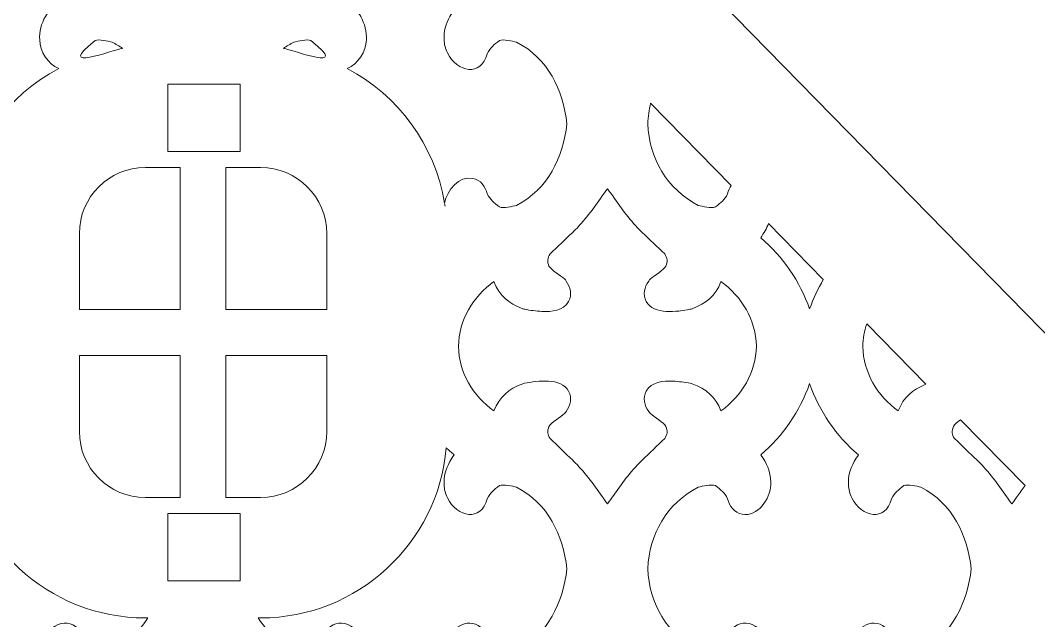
# Model space of a CAD drawing. Header units: centimetres. Extents: x -44 to 44, y -59 to 59.
# Drawn here: x -0.54 to 8.53, y -1.63 to 3.71 of the extents above; entities that cross this region are included whole.
import ezdxf

# ---------------------------------------------------------------- set-up
doc = ezdxf.new("R2010")
doc.units = ezdxf.units.CM
doc.header["$MEASUREMENT"] = 0
doc.layers.add('layer 1', color=7, linetype='Continuous')

msp = doc.modelspace()

# ---------------------------------------------------------------- linework, layer by layer
at = {"layer": 'layer 1', "lineweight": 9}
for points, knots in [([(0.39317, 9.20218), (0.39317, 9.20218), (1.78183, 9.20218), (1.78183, 9.20218), (1.78183, 9.20218), (2.21833, 9.20218), (2.57539, 8.84509), (2.57539, 8.40861), (2.57539, 8.40861), (2.57539, 8.40861), (2.57539, 8.40859), (2.57539, 8.40859), (2.57539, 8.40859), (2.57539, 8.05007), (2.33445, 7.74516), (2.00649, 7.64766), (2.00649, 7.64766), (2.00649, 7.64766), (2.03844, 7.61503), (2.03844, 7.61503), (2.03844, 7.61503), (2.03844, 7.61503), (2.38926, 7.25685), (2.38926, 7.25685), (2.38926, 7.25685), (2.38926, 7.25685), (14.71384, -5.32678), (14.71384, -5.32678), (14.71384, -5.32678), (14.71384, -5.32678), (14.71384, -6.39821), (14.71384, -6.39821), (14.71384, -6.39821), (14.71384, -6.70091), (14.47399, -6.94629), (14.17813, -6.94629), (14.17813, -6.94629), (14.17813, -8.84051), (14.71384, -11.77993), (14.71384, -12.57114), (14.71384, -12.57114), (14.71384, -12.57114), (14.71384, -14.15383), (14.71384, -14.15383), (14.71384, -14.15383), (14.71384, -14.94504), (14.17813, -17.88446), (14.17813, -19.77868), (14.17813, -19.77868), (14.47399, -19.77868), (14.71384, -20.02406), (14.71384, -20.32676), (14.71384, -20.32676), (14.71384, -20.32676), (14.71384, -21.39819), (14.71384, -21.39819), (14.71384, -21.39819), (14.71384, -21.39819), (14.17813, -21.39819), (14.17813, -21.39819), (14.17813, -21.39819), (14.17813, -21.39819), (13.65836, -21.39819), (13.65836, -21.39819), (13.65836, -21.39819), (13.65836, -21.39819), (13.00335, -21.39859), (13.00335, -21.39859), (13.00335, -21.39859), (13.00335, -21.39859), (13.00335, -12.45703), (13.00335, -12.45703), (13.00335, -12.45703), (13.00335, -12.45703), (12.40335, -12.45703), (12.40335, -12.45703), (12.40335, -12.45703), (12.40335, -12.45703), (12.40335, -21.39898), (12.40335, -21.39898), (12.40335, -21.39898), (12.40335, -21.39898), (-10.24476, -21.41336), (-10.24476, -21.41336), (-10.24476, -21.41336), (-10.24476, -21.41336), (-10.24476, -12.45703), (-10.24476, -12.45703), (-10.24476, -12.45703), (-10.24476, -12.45703), (-10.84476, -12.45703), (-10.84476, -12.45703), (-10.84476, -12.45703), (-10.84476, -12.45703), (-10.84476, -21.41374), (-10.84476, -21.41374), (-10.84476, -21.41374), (-10.84476, -21.41374), (-11.49101, -21.41415), (-11.49101, -21.41415), (-11.49101, -21.41415), (-11.49101, -21.41415), (-12.01954, -21.41415), (-12.01954, -21.41415), (-12.01954, -21.41415), (-12.01954, -21.41415), (-12.55526, -21.41415), (-12.55526, -21.41415), (-12.55526, -21.41415), (-12.55526, -21.41415), (-12.55526, -20.34272), (-12.55526, -20.34272), (-12.55526, -20.34272), (-12.55526, -20.04002), (-12.31541, -19.79464), (-12.01954, -19.79464), (-12.01954, -19.79464), (-12.01954, -17.90042), (-12.55526, -14.961), (-12.55526, -14.16979), (-12.55526, -14.16979), (-12.55526, -14.16979), (-12.55526, -12.5871), (-12.55526, -12.5871), (-12.55526, -12.5871), (-12.55526, -11.79589), (-12.01954, -8.85647), (-12.01954, -6.96225), (-12.01954, -6.96225), (-12.31541, -6.96225), (-12.55526, -6.71687), (-12.55526, -6.41417), (-12.55526, -6.41417), (-12.55526, -6.41417), (-12.55526, -5.34274), (-12.55526, -5.34274), (-12.55526, -5.34274), (-12.55526, -5.34274), (0.08501, 7.5624), (0.08501, 7.5624), (0.08501, 7.5624), (0.08501, 7.5624), (0.16851, 7.64769), (0.16851, 7.64769), (0.16851, 7.64769), (-0.15947, 7.74519), (-0.40039, 8.05005), (-0.40039, 8.40859), (-0.40039, 8.40859), (-0.40039, 8.40859), (-0.40039, 8.40861), (-0.40039, 8.40861), (-0.40039, 8.40861), (-0.40039, 8.84509), (-0.04333, 9.20218), (0.39317, 9.20218)], [0, 0, 0, 0, 0.025, 0.025, 0.025, 0.025, 0.05, 0.05, 0.05, 0.05, 0.075, 0.075, 0.075, 0.075, 0.1, 0.1, 0.1, 0.1, 0.125, 0.125, 0.125, 0.125, 0.15, 0.15, 0.15, 0.15, 0.175, 0.175, 0.175, 0.175, 0.2, 0.2, 0.2, 0.2, 0.225, 0.225, 0.225, 0.225, 0.25, 0.25, 0.25, 0.25, 0.275, 0.275, 0.275, 0.275, 0.3, 0.3, 0.3, 0.3, 0.325, 0.325, 0.325, 0.325, 0.35, 0.35, 0.35, 0.35, 0.375, 0.375, 0.375, 0.375, 0.4, 0.4, 0.4, 0.4, 0.425, 0.425, 0.425, 0.425, 0.45, 0.45, 0.45, 0.45, 0.475, 0.475, 0.475, 0.475, 0.5, 0.5, 0.5, 0.5, 0.525, 0.525, 0.525, 0.525, 0.55, 0.55, 0.55, 0.55, 0.575, 0.575, 0.575, 0.575, 0.6, 0.6, 0.6, 0.6, 0.625, 0.625, 0.625, 0.625, 0.65, 0.65, 0.65, 0.65, 0.675, 0.675, 0.675, 0.675, 0.7, 0.7, 0.7, 0.7, 0.725, 0.725, 0.725, 0.725, 0.75, 0.75, 0.75, 0.75, 0.775, 0.775, 0.775, 0.775, 0.8, 0.8, 0.8, 0.8, 0.825, 0.825, 0.825, 0.825, 0.85, 0.85, 0.85, 0.85, 0.875, 0.875, 0.875, 0.875, 0.9, 0.9, 0.9, 0.9, 0.925, 0.925, 0.925, 0.925, 0.95, 0.95, 0.95, 0.95, 1, 1, 1, 1]), ([(-1.06348, 2.08573), (-1.08559, 2.20296), (-1.19089, 2.33239), (-1.31484, 2.30764), (-1.31484, 2.30764), (-1.38598, 2.29346), (-1.42624, 2.23588), (-1.44309, 2.17031), (-1.44309, 2.17031), (-1.47204, 2.11281), (-1.50249, 2.09259), (-1.55276, 2.05294), (-1.55276, 2.05294), (-1.58811, 2.03925), (-1.66674, 2.05684), (-1.70494, 2.06728), (-1.70494, 2.06728), (-1.98688, 2.21394), (-2.11676, 2.48904), (-2.15291, 2.79386), (-2.15291, 2.79386), (-2.11676, 3.09868), (-1.98688, 3.37378), (-1.70494, 3.52041), (-1.70494, 3.52041), (-1.66674, 3.53085), (-1.58811, 3.54844), (-1.55276, 3.53475), (-1.55276, 3.53475), (-1.50255, 3.49515), (-1.4721, 3.47492), (-1.44319, 3.4176), (-1.44319, 3.4176), (-1.39155, 3.21054), (-1.17431, 3.24981), (-1.08883, 3.42495), (-1.08883, 3.42495), (-1.07126, 3.46095), (-1.06005, 3.50087), (-1.05924, 3.54107), (-1.05924, 3.54107), (-1.05459, 3.61539), (-1.07413, 3.68351), (-1.10974, 3.74833), (-1.10974, 3.74833), (-1.12059, 3.76809), (-1.13544, 3.78879), (-1.1487, 3.80884), (-1.1487, 3.80884), (-0.94526, 3.97976), (-0.80237, 4.19616), (-0.71314, 4.4433), (-0.71314, 4.4433), (-0.62391, 4.19619), (-0.48105, 3.97978), (-0.27761, 3.80886), (-0.27761, 3.80886), (-0.29094, 3.78864), (-0.30574, 3.76802), (-0.31654, 3.74835), (-0.31654, 3.74835), (-0.35216, 3.68349), (-0.37172, 3.61534), (-0.36705, 3.54099), (-0.36705, 3.54099), (-0.36484, 3.44286), (-0.29357, 3.32109), (-0.19633, 3.28654), (-0.19633, 3.28654), (-0.64849, 3.04832), (-0.97813, 2.60751), (-1.06348, 2.08573)], [0, 0, 0, 0, 0.0526316, 0.0526316, 0.0526316, 0.0526316, 0.1052632, 0.1052632, 0.1052632, 0.1052632, 0.1578947, 0.1578947, 0.1578947, 0.1578947, 0.2105263, 0.2105263, 0.2105263, 0.2105263, 0.2631579, 0.2631579, 0.2631579, 0.2631579, 0.3157895, 0.3157895, 0.3157895, 0.3157895, 0.3684211, 0.3684211, 0.3684211, 0.3684211, 0.4210526, 0.4210526, 0.4210526, 0.4210526, 0.4736842, 0.4736842, 0.4736842, 0.4736842, 0.5263158, 0.5263158, 0.5263158, 0.5263158, 0.5789474, 0.5789474, 0.5789474, 0.5789474, 0.6315789, 0.6315789, 0.6315789, 0.6315789, 0.6842105, 0.6842105, 0.6842105, 0.6842105, 0.7368421, 0.7368421, 0.7368421, 0.7368421, 0.7894737, 0.7894737, 0.7894737, 0.7894737, 0.8421053, 0.8421053, 0.8421053, 0.8421053, 0.8947368, 0.8947368, 0.8947368, 0.8947368, 1, 1, 1, 1]), ([(3.23848, 2.08573), (3.26059, 2.20296), (3.36589, 2.33239), (3.48984, 2.30764), (3.48984, 2.30764), (3.56098, 2.29346), (3.60124, 2.23588), (3.61809, 2.17031), (3.61809, 2.17031), (3.64704, 2.11281), (3.67749, 2.09259), (3.72776, 2.05294), (3.72776, 2.05294), (3.76311, 2.03925), (3.84174, 2.05684), (3.87994, 2.06728), (3.87994, 2.06728), (4.16188, 2.21394), (4.29176, 2.48904), (4.32791, 2.79386), (4.32791, 2.79386), (4.29176, 3.09868), (4.16188, 3.37378), (3.87994, 3.52041), (3.87994, 3.52041), (3.84174, 3.53085), (3.76311, 3.54844), (3.72776, 3.53475), (3.72776, 3.53475), (3.67755, 3.49515), (3.6471, 3.47492), (3.61819, 3.4176), (3.61819, 3.4176), (3.56655, 3.21054), (3.34931, 3.24981), (3.26383, 3.42495), (3.26383, 3.42495), (3.24626, 3.46095), (3.23505, 3.50087), (3.23424, 3.54107), (3.23424, 3.54107), (3.22959, 3.61539), (3.24913, 3.68351), (3.28474, 3.74833), (3.28474, 3.74833), (3.29559, 3.76809), (3.31044, 3.78879), (3.3237, 3.80884), (3.3237, 3.80884), (3.12026, 3.97976), (2.97737, 4.19616), (2.88814, 4.4433), (2.88814, 4.4433), (2.79891, 4.19619), (2.65605, 3.97978), (2.45261, 3.80886), (2.45261, 3.80886), (2.46594, 3.78864), (2.48074, 3.76802), (2.49154, 3.74835), (2.49154, 3.74835), (2.52716, 3.68349), (2.54672, 3.61534), (2.54205, 3.54099), (2.54205, 3.54099), (2.53984, 3.44286), (2.46857, 3.32109), (2.37133, 3.28654), (2.37133, 3.28654), (2.82349, 3.04832), (3.15313, 2.60751), (3.23848, 2.08573)], [0, 0, 0, 0, 0.0526316, 0.0526316, 0.0526316, 0.0526316, 0.1052632, 0.1052632, 0.1052632, 0.1052632, 0.1578947, 0.1578947, 0.1578947, 0.1578947, 0.2105263, 0.2105263, 0.2105263, 0.2105263, 0.2631579, 0.2631579, 0.2631579, 0.2631579, 0.3157895, 0.3157895, 0.3157895, 0.3157895, 0.3684211, 0.3684211, 0.3684211, 0.3684211, 0.4210526, 0.4210526, 0.4210526, 0.4210526, 0.4736842, 0.4736842, 0.4736842, 0.4736842, 0.5263158, 0.5263158, 0.5263158, 0.5263158, 0.5789474, 0.5789474, 0.5789474, 0.5789474, 0.6315789, 0.6315789, 0.6315789, 0.6315789, 0.6842105, 0.6842105, 0.6842105, 0.6842105, 0.7368421, 0.7368421, 0.7368421, 0.7368421, 0.7894737, 0.7894737, 0.7894737, 0.7894737, 0.8421053, 0.8421053, 0.8421053, 0.8421053, 0.8947368, 0.8947368, 0.8947368, 0.8947368, 1, 1, 1, 1]), ([(0.12645, 3.53473), (0.16183, 3.54844), (0.24047, 3.53085), (0.27868, 3.52041), (0.27868, 3.52041), (0.31131, 3.50346), (0.34232, 3.48474), (0.37168, 3.46438), (0.37168, 3.46438), (0.28849, 3.45418), (-0.24463, 3.24214), (0.12645, 3.53473)], [0, 0, 0, 0, 0.25, 0.25, 0.25, 0.25, 0.5, 0.5, 0.5, 0.5, 1, 1, 1, 1]), ([(2.04855, 3.53473), (2.01317, 3.54844), (1.93453, 3.53085), (1.89632, 3.52041), (1.89632, 3.52041), (1.86369, 3.50346), (1.83268, 3.48474), (1.80332, 3.46438), (1.80332, 3.46438), (1.88651, 3.45418), (2.41963, 3.24214), (2.04855, 3.53473)], [0, 0, 0, 0, 0.25, 0.25, 0.25, 0.25, 0.5, 0.5, 0.5, 0.5, 1, 1, 1, 1]), ([(0.79571, 3.14593), (0.79571, 3.14593), (1.39571, 3.14593), (1.39571, 3.14593), (1.39571, 3.14593), (1.39571, 3.14593), (1.41714, 3.14593), (1.41714, 3.14593), (1.41714, 3.14593), (1.41714, 3.14593), (1.41714, 2.54593), (1.41714, 2.54593), (1.41714, 2.54593), (1.41714, 2.54593), (1.39571, 2.54593), (1.39571, 2.54593), (1.39571, 2.54593), (1.39571, 2.54593), (0.79571, 2.54593), (0.79571, 2.54593), (0.79571, 2.54593), (0.79571, 2.54593), (0.77428, 2.54593), (0.77428, 2.54593), (0.77428, 2.54593), (0.77428, 2.54593), (0.77428, 3.14593), (0.77428, 3.14593), (0.77428, 3.14593), (0.77428, 3.14593), (0.79571, 3.14593), (0.79571, 3.14593)], [0, 0, 0, 0, 0.1111111, 0.1111111, 0.1111111, 0.1111111, 0.2222222, 0.2222222, 0.2222222, 0.2222222, 0.3333333, 0.3333333, 0.3333333, 0.3333333, 0.4444444, 0.4444444, 0.4444444, 0.4444444, 0.5555556, 0.5555556, 0.5555556, 0.5555556, 0.6666667, 0.6666667, 0.6666667, 0.6666667, 0.7777778, 0.7777778, 0.7777778, 0.7777778, 1, 1, 1, 1]), ([(5.07321, 2.97707), (5.07321, 2.97707), (5.79096, 2.2443), (5.79096, 2.2443), (5.79096, 2.2443), (5.77761, 2.22441), (5.76681, 2.19981), (5.7594, 2.17011), (5.7594, 2.17011), (5.73049, 2.11277), (5.70006, 2.09254), (5.64984, 2.05296), (5.64984, 2.05296), (5.61446, 2.03923), (5.53584, 2.05684), (5.49763, 2.06728), (5.49763, 2.06728), (5.22006, 2.21141), (5.05849, 2.48372), (5.049, 2.79386), (5.049, 2.79386), (5.05093, 2.85673), (5.05907, 2.91806), (5.07321, 2.97707)], [0, 0, 0, 0, 0.1428571, 0.1428571, 0.1428571, 0.1428571, 0.2857143, 0.2857143, 0.2857143, 0.2857143, 0.4285714, 0.4285714, 0.4285714, 0.4285714, 0.5714286, 0.5714286, 0.5714286, 0.5714286, 0.7142857, 0.7142857, 0.7142857, 0.7142857, 1, 1, 1, 1]), ([(0.88339, 2.40536), (0.88339, 2.40536), (0.57424, 2.40536), (0.57424, 2.40536), (0.57424, 2.40536), (0.57424, 2.40536), (0.57424, 2.40536), (0.57424, 2.40536), (0.57424, 2.40536), (0.25078, 2.40536), (-0.01389, 2.14069), (-0.01389, 1.81723), (-0.01389, 1.81723), (-0.01389, 1.81723), (-0.01389, 1.81723), (-0.01389, 1.81723), (-0.01389, 1.81723), (-0.01389, 1.81723), (-0.01389, 1.1391), (-0.01389, 1.1391), (-0.01389, 1.1391), (-0.01389, 1.1391), (0.88339, 1.1391), (0.88339, 1.1391), (0.88339, 1.1391), (0.88339, 1.1391), (0.88339, 2.40536), (0.88339, 2.40536)], [0, 0, 0, 0, 0.125, 0.125, 0.125, 0.125, 0.25, 0.25, 0.25, 0.25, 0.375, 0.375, 0.375, 0.375, 0.5, 0.5, 0.5, 0.5, 0.625, 0.625, 0.625, 0.625, 0.75, 0.75, 0.75, 0.75, 1, 1, 1, 1]), ([(2.18889, 1.1391), (2.18889, 1.1391), (2.18889, 1.81723), (2.18889, 1.81723), (2.18889, 1.81723), (2.18889, 1.81723), (2.18889, 1.81723), (2.18889, 1.81723), (2.18889, 1.81723), (2.18889, 2.14069), (1.92422, 2.40536), (1.60076, 2.40536), (1.60076, 2.40536), (1.60076, 2.40536), (1.60076, 2.40536), (1.60076, 2.40536), (1.60076, 2.40536), (1.60076, 2.40536), (1.29161, 2.40536), (1.29161, 2.40536), (1.29161, 2.40536), (1.29161, 2.40536), (1.29161, 1.1391), (1.29161, 1.1391), (1.29161, 1.1391), (1.29161, 1.1391), (2.18889, 1.1391), (2.18889, 1.1391)], [0, 0, 0, 0, 0.125, 0.125, 0.125, 0.125, 0.25, 0.25, 0.25, 0.25, 0.375, 0.375, 0.375, 0.375, 0.5, 0.5, 0.5, 0.5, 0.625, 0.625, 0.625, 0.625, 0.75, 0.75, 0.75, 0.75, 1, 1, 1, 1]), ([(4.17799, -0.00962), (4.15436, 0.02569), (4.15155, 0.05706), (4.16837, 0.09741), (4.16837, 0.09741), (4.1886, 0.13483), (4.27189, 0.18251), (4.30547, 0.21302), (4.30547, 0.21302), (4.30547, 0.21302), (4.31451, 0.22123), (4.31451, 0.22123), (4.31451, 0.22123), (4.31451, 0.22123), (4.32146, 0.23128), (4.32146, 0.23128), (4.32146, 0.23128), (4.35906, 0.28551), (4.37741, 0.35164), (4.34355, 0.41306), (4.34355, 0.41306), (4.27676, 0.53424), (4.06573, 0.50473), (3.95188, 0.48274), (3.95188, 0.48274), (3.95188, 0.48274), (3.94299, 0.48103), (3.94299, 0.48103), (3.94299, 0.48103), (3.94299, 0.48103), (3.93452, 0.47786), (3.93452, 0.47786), (3.93452, 0.47786), (3.80807, 0.43039), (3.72684, 0.36364), (3.678, 0.23661), (3.678, 0.23661), (3.49187, 0.36984), (3.36491, 0.57977), (3.36266, 0.8112), (3.36266, 0.8112), (3.36491, 1.04447), (3.49185, 1.2546), (3.678, 1.38782), (3.678, 1.38782), (3.72681, 1.26079), (3.80807, 1.19406), (3.93452, 1.1466), (3.93452, 1.1466), (3.93452, 1.1466), (3.94303, 1.14341), (3.94303, 1.14341), (3.94303, 1.14341), (3.94303, 1.14341), (3.95192, 1.14169), (3.95192, 1.14169), (3.95192, 1.14169), (4.00174, 1.13211), (4.05437, 1.12532), (4.10499, 1.12303), (4.10499, 1.12303), (4.19012, 1.11915), (4.29714, 1.12721), (4.34355, 1.2114), (4.34355, 1.2114), (4.37741, 1.27281), (4.35906, 1.33894), (4.32146, 1.39318), (4.32146, 1.39318), (4.32146, 1.39318), (4.31451, 1.40323), (4.31451, 1.40323), (4.31451, 1.40323), (4.31451, 1.40323), (4.30547, 1.41144), (4.30547, 1.41144), (4.30547, 1.41144), (4.27187, 1.44197), (4.1886, 1.48959), (4.16839, 1.52702), (4.16839, 1.52702), (4.15155, 1.56739), (4.15436, 1.59876), (4.17801, 1.63408), (4.17801, 1.63408), (4.24734, 1.69654), (4.31023, 1.76479), (4.38004, 1.82659), (4.38004, 1.82659), (4.38004, 1.82659), (4.38244, 1.82871), (4.38244, 1.82871), (4.38244, 1.82871), (4.38244, 1.82871), (4.38471, 1.83099), (4.38471, 1.83099), (4.38471, 1.83099), (4.48363, 1.92969), (4.56276, 2.03608), (4.64166, 2.15068), (4.64166, 2.15068), (4.65006, 2.16285), (4.67124, 2.19394), (4.68881, 2.21464), (4.68881, 2.21464), (4.70636, 2.19394), (4.72753, 2.16287), (4.73591, 2.15068), (4.73591, 2.15068), (4.81479, 2.03608), (4.89399, 1.92969), (4.99288, 1.83099), (4.99288, 1.83099), (4.99288, 1.83099), (4.99515, 1.82871), (4.99515, 1.82871), (4.99515, 1.82871), (4.99515, 1.82871), (4.99755, 1.82659), (4.99755, 1.82659), (4.99755, 1.82659), (5.06736, 1.76479), (5.13024, 1.69654), (5.19958, 1.63408), (5.19958, 1.63408), (5.22324, 1.59876), (5.22602, 1.56739), (5.2092, 1.52702), (5.2092, 1.52702), (5.18895, 1.48956), (5.10574, 1.44199), (5.07212, 1.41144), (5.07212, 1.41144), (5.07212, 1.41144), (5.06308, 1.40323), (5.06308, 1.40323), (5.06308, 1.40323), (5.06308, 1.40323), (5.05614, 1.39318), (5.05614, 1.39318), (5.05614, 1.39318), (5.01853, 1.33894), (5.00019, 1.27281), (5.03404, 1.2114), (5.03404, 1.2114), (5.10086, 1.09018), (5.31184, 1.11979), (5.42567, 1.14169), (5.42567, 1.14169), (5.42567, 1.14169), (5.43456, 1.14341), (5.43456, 1.14341), (5.43456, 1.14341), (5.43456, 1.14341), (5.44307, 1.1466), (5.44307, 1.1466), (5.44307, 1.1466), (5.56952, 1.19406), (5.6508, 1.26079), (5.69959, 1.38782), (5.69959, 1.38782), (5.88574, 1.25462), (6.01269, 1.04469), (6.01494, 0.81326), (6.01494, 0.81326), (6.01269, 0.57996), (5.88572, 0.36986), (5.69959, 0.23664), (5.69959, 0.23664), (5.65078, 0.36364), (5.56952, 0.43039), (5.44307, 0.47786), (5.44307, 0.47786), (5.44307, 0.47786), (5.43461, 0.48103), (5.43461, 0.48103), (5.43461, 0.48103), (5.43461, 0.48103), (5.42571, 0.48274), (5.42571, 0.48274), (5.42571, 0.48274), (5.37591, 0.49236), (5.3232, 0.49914), (5.27261, 0.50145), (5.27261, 0.50145), (5.18747, 0.50533), (5.08044, 0.49725), (5.03404, 0.41306), (5.03404, 0.41306), (5.00019, 0.35164), (5.01853, 0.28551), (5.05614, 0.23128), (5.05614, 0.23128), (5.05614, 0.23128), (5.06308, 0.22123), (5.06308, 0.22123), (5.06308, 0.22123), (5.06308, 0.22123), (5.07212, 0.21302), (5.07212, 0.21302), (5.07212, 0.21302), (5.10572, 0.18249), (5.18895, 0.13485), (5.20922, 0.09741), (5.20922, 0.09741), (5.22602, 0.05706), (5.22324, 0.02569), (5.1996, -0.00962), (5.1996, -0.00962), (5.13024, -0.07209), (5.06739, -0.14034), (4.99755, -0.20214), (4.99755, -0.20214), (4.99755, -0.20214), (4.99515, -0.20426), (4.99515, -0.20426), (4.99515, -0.20426), (4.99515, -0.20426), (4.99288, -0.20651), (4.99288, -0.20651), (4.99288, -0.20651), (4.89399, -0.30521), (4.81481, -0.4116), (4.73591, -0.5262), (4.73591, -0.5262), (4.72753, -0.53839), (4.70638, -0.56946), (4.68881, -0.59016), (4.68881, -0.59016), (4.67124, -0.56944), (4.65006, -0.53837), (4.64166, -0.52618), (4.64166, -0.52618), (4.56276, -0.4116), (4.48363, -0.30521), (4.38471, -0.20651), (4.38471, -0.20651), (4.38471, -0.20651), (4.38244, -0.20426), (4.38244, -0.20426), (4.38244, -0.20426), (4.38244, -0.20426), (4.38004, -0.20214), (4.38004, -0.20214), (4.38004, -0.20214), (4.31021, -0.14034), (4.24736, -0.07209), (4.17799, -0.00962)], [0, 0, 0, 0, 0.015873, 0.015873, 0.015873, 0.015873, 0.031746, 0.031746, 0.031746, 0.031746, 0.047619, 0.047619, 0.047619, 0.047619, 0.0634921, 0.0634921, 0.0634921, 0.0634921, 0.0793651, 0.0793651, 0.0793651, 0.0793651, 0.0952381, 0.0952381, 0.0952381, 0.0952381, 0.1111111, 0.1111111, 0.1111111, 0.1111111, 0.1269841, 0.1269841, 0.1269841, 0.1269841, 0.1428571, 0.1428571, 0.1428571, 0.1428571, 0.1587302, 0.1587302, 0.1587302, 0.1587302, 0.1746032, 0.1746032, 0.1746032, 0.1746032, 0.1904762, 0.1904762, 0.1904762, 0.1904762, 0.2063492, 0.2063492, 0.2063492, 0.2063492, 0.2222222, 0.2222222, 0.2222222, 0.2222222, 0.2380952, 0.2380952, 0.2380952, 0.2380952, 0.2539683, 0.2539683, 0.2539683, 0.2539683, 0.2698413, 0.2698413, 0.2698413, 0.2698413, 0.2857143, 0.2857143, 0.2857143, 0.2857143, 0.3015873, 0.3015873, 0.3015873, 0.3015873, 0.3174603, 0.3174603, 0.3174603, 0.3174603, 0.3333333, 0.3333333, 0.3333333, 0.3333333, 0.3492063, 0.3492063, 0.3492063, 0.3492063, 0.3650794, 0.3650794, 0.3650794, 0.3650794, 0.3809524, 0.3809524, 0.3809524, 0.3809524, 0.3968254, 0.3968254, 0.3968254, 0.3968254, 0.4126984, 0.4126984, 0.4126984, 0.4126984, 0.4285714, 0.4285714, 0.4285714, 0.4285714, 0.4444444, 0.4444444, 0.4444444, 0.4444444, 0.4603175, 0.4603175, 0.4603175, 0.4603175, 0.4761905, 0.4761905, 0.4761905, 0.4761905, 0.4920635, 0.4920635, 0.4920635, 0.4920635, 0.5079365, 0.5079365, 0.5079365, 0.5079365, 0.5238095, 0.5238095, 0.5238095, 0.5238095, 0.5396825, 0.5396825, 0.5396825, 0.5396825, 0.5555556, 0.5555556, 0.5555556, 0.5555556, 0.5714286, 0.5714286, 0.5714286, 0.5714286, 0.5873016, 0.5873016, 0.5873016, 0.5873016, 0.6031746, 0.6031746, 0.6031746, 0.6031746, 0.6190476, 0.6190476, 0.6190476, 0.6190476, 0.6349206, 0.6349206, 0.6349206, 0.6349206, 0.6507937, 0.6507937, 0.6507937, 0.6507937, 0.6666667, 0.6666667, 0.6666667, 0.6666667, 0.6825397, 0.6825397, 0.6825397, 0.6825397, 0.6984127, 0.6984127, 0.6984127, 0.6984127, 0.7142857, 0.7142857, 0.7142857, 0.7142857, 0.7301587, 0.7301587, 0.7301587, 0.7301587, 0.7460317, 0.7460317, 0.7460317, 0.7460317, 0.7619048, 0.7619048, 0.7619048, 0.7619048, 0.7777778, 0.7777778, 0.7777778, 0.7777778, 0.7936508, 0.7936508, 0.7936508, 0.7936508, 0.8095238, 0.8095238, 0.8095238, 0.8095238, 0.8253968, 0.8253968, 0.8253968, 0.8253968, 0.8412698, 0.8412698, 0.8412698, 0.8412698, 0.8571429, 0.8571429, 0.8571429, 0.8571429, 0.8730159, 0.8730159, 0.8730159, 0.8730159, 0.8888889, 0.8888889, 0.8888889, 0.8888889, 0.9047619, 0.9047619, 0.9047619, 0.9047619, 0.9206349, 0.9206349, 0.9206349, 0.9206349, 0.9365079, 0.9365079, 0.9365079, 0.9365079, 0.952381, 0.952381, 0.952381, 0.952381, 0.968254, 0.968254, 0.968254, 0.968254, 1, 1, 1, 1]), ([(3.24257, 2.05939), (3.24156, 2.06625), (3.24054, 2.07306), (3.23942, 2.07988), (3.23942, 2.07988), (3.23942, 2.07988), (3.24257, 2.05939), (3.24257, 2.05939)], [0, 0, 0, 0, 0.3333333, 0.3333333, 0.3333333, 0.3333333, 1, 1, 1, 1]), ([(6.61155, 1.40651), (6.56319, 1.3239), (6.52262, 1.23628), (6.48945, 1.14439), (6.48945, 1.14439), (6.40022, 1.39155), (6.25734, 1.60796), (6.05387, 1.77887), (6.05387, 1.77887), (6.06714, 1.79895), (6.08199, 1.81963), (6.09283, 1.83934), (6.09283, 1.83934), (6.10472, 1.86099), (6.11481, 1.88297), (6.12283, 1.90547), (6.12283, 1.90547), (6.12283, 1.90547), (6.61155, 1.40651), (6.61155, 1.40651)], [0, 0, 0, 0, 0.1666667, 0.1666667, 0.1666667, 0.1666667, 0.3333333, 0.3333333, 0.3333333, 0.3333333, 0.5, 0.5, 0.5, 0.5, 0.6666667, 0.6666667, 0.6666667, 0.6666667, 1, 1, 1, 1]), ([(7.52516, 0.47376), (7.40477, 0.42658), (7.32673, 0.36004), (7.27929, 0.23661), (7.27929, 0.23661), (7.09316, 0.36984), (6.96617, 0.57977), (6.96392, 0.8112), (6.96392, 0.8112), (6.96459, 0.88082), (6.97639, 0.94839), (6.99754, 1.01244), (6.99754, 1.01244), (6.99754, 1.01244), (7.52516, 0.47376), (7.52516, 0.47376)], [0, 0, 0, 0, 0.2, 0.2, 0.2, 0.2, 0.4, 0.4, 0.4, 0.4, 0.6, 0.6, 0.6, 0.6, 1, 1, 1, 1]), ([(-0.01389, 0.73089), (-0.01389, 0.73089), (-0.01389, 0.05278), (-0.01389, 0.05278), (-0.01389, 0.05278), (-0.01389, 0.05278), (-0.01389, 0.05278), (-0.01389, 0.05278), (-0.01389, 0.05278), (-0.01389, -0.27069), (0.25078, -0.53537), (0.57426, -0.53537), (0.57426, -0.53537), (0.57426, -0.53537), (0.88339, -0.53537), (0.88339, -0.53537), (0.88339, -0.53537), (0.88339, -0.53537), (0.88339, 0.73089), (0.88339, 0.73089), (0.88339, 0.73089), (0.88339, 0.73089), (-0.01389, 0.73089), (-0.01389, 0.73089)], [0, 0, 0, 0, 0.1428571, 0.1428571, 0.1428571, 0.1428571, 0.2857143, 0.2857143, 0.2857143, 0.2857143, 0.4285714, 0.4285714, 0.4285714, 0.4285714, 0.5714286, 0.5714286, 0.5714286, 0.5714286, 0.7142857, 0.7142857, 0.7142857, 0.7142857, 1, 1, 1, 1]), ([(1.29161, -0.53537), (1.29161, -0.53537), (1.60074, -0.53537), (1.60074, -0.53537), (1.60074, -0.53537), (1.92422, -0.53537), (2.18889, -0.27069), (2.18889, 0.05278), (2.18889, 0.05278), (2.18889, 0.05278), (2.18889, 0.05278), (2.18889, 0.05278), (2.18889, 0.05278), (2.18889, 0.05278), (2.18889, 0.73089), (2.18889, 0.73089), (2.18889, 0.73089), (2.18889, 0.73089), (1.29161, 0.73089), (1.29161, 0.73089), (1.29161, 0.73089), (1.29161, 0.73089), (1.29161, -0.53537), (1.29161, -0.53537)], [0, 0, 0, 0, 0.1428571, 0.1428571, 0.1428571, 0.1428571, 0.2857143, 0.2857143, 0.2857143, 0.2857143, 0.4285714, 0.4285714, 0.4285714, 0.4285714, 0.5714286, 0.5714286, 0.5714286, 0.5714286, 0.7142857, 0.7142857, 0.7142857, 0.7142857, 1, 1, 1, 1]), ([(5.49763, -0.44282), (5.53584, -0.43241), (5.61448, -0.41479), (5.64984, -0.42851), (5.64984, -0.42851), (5.70011, -0.46813), (5.73056, -0.48836), (5.75949, -0.54585), (5.75949, -0.54585), (5.77633, -0.61144), (5.81661, -0.669), (5.88776, -0.68321), (5.88776, -0.68321), (6.02569, -0.71072), (6.14055, -0.54726), (6.14336, -0.42225), (6.14336, -0.42225), (6.14803, -0.34789), (6.12846, -0.27975), (6.09281, -0.21489), (6.09281, -0.21489), (6.08203, -0.19526), (6.06722, -0.17464), (6.05389, -0.15441), (6.05389, -0.15441), (6.25734, 0.01654), (6.40022, 0.23293), (6.48945, 0.48009), (6.48945, 0.48009), (6.57866, 0.23293), (6.72154, 0.01654), (6.92501, -0.15441), (6.92501, -0.15441), (6.91174, -0.17447), (6.89687, -0.19517), (6.88603, -0.21491), (6.88603, -0.21491), (6.85044, -0.27975), (6.83087, -0.34785), (6.83554, -0.42216), (6.83554, -0.42216), (6.83636, -0.46236), (6.84756, -0.50229), (6.86514, -0.53829), (6.86514, -0.53829), (6.95059, -0.71346), (7.16784, -0.75274), (7.21948, -0.54566), (7.21948, -0.54566), (7.24839, -0.48831), (7.27886, -0.46809), (7.32906, -0.42849), (7.32906, -0.42849), (7.3644, -0.41479), (7.44304, -0.43241), (7.48123, -0.44282), (7.48123, -0.44282), (7.76316, -0.58948), (7.89302, -0.8646), (7.92921, -1.1694), (7.92921, -1.1694), (7.89302, -1.4742), (7.76319, -1.74934), (7.48123, -1.89598), (7.48123, -1.89598), (7.44304, -1.90639), (7.36438, -1.92401), (7.32909, -1.91029), (7.32909, -1.91029), (7.27881, -1.87067), (7.24832, -1.85042), (7.21937, -1.79295), (7.21937, -1.79295), (7.20253, -1.72736), (7.16224, -1.6698), (7.09112, -1.65561), (7.09112, -1.65561), (6.95319, -1.62808), (6.83837, -1.79151), (6.83554, -1.91651), (6.83554, -1.91651), (6.83085, -1.99086), (6.85041, -2.05903), (6.88603, -2.12389), (6.88603, -2.12389), (6.89683, -2.14356), (6.91164, -2.1642), (6.92499, -2.18443), (6.92499, -2.18443), (6.72152, -2.35536), (6.57866, -2.57175), (6.48945, -2.81889), (6.48945, -2.81889), (6.40022, -2.57173), (6.25734, -2.35532), (6.05385, -2.18436), (6.05385, -2.18436), (6.06711, -2.16431), (6.08199, -2.14361), (6.09281, -2.12391), (6.09281, -2.12391), (6.12844, -2.05907), (6.14801, -1.99095), (6.14336, -1.91661), (6.14336, -1.91661), (6.14254, -1.87639), (6.13134, -1.83645), (6.11374, -1.80043), (6.11374, -1.80043), (6.02824, -1.62534), (5.81104, -1.5861), (5.7594, -1.79314), (5.7594, -1.79314), (5.73049, -1.85046), (5.70004, -1.87069), (5.64981, -1.91029), (5.64981, -1.91029), (5.61448, -1.92401), (5.53581, -1.90639), (5.49763, -1.89598), (5.49763, -1.89598), (5.22006, -1.75185), (5.05849, -1.47951), (5.049, -1.1694), (5.049, -1.1694), (5.05849, -0.85926), (5.22006, -0.58695), (5.49763, -0.44282)], [0, 0, 0, 0, 0.030303, 0.030303, 0.030303, 0.030303, 0.0606061, 0.0606061, 0.0606061, 0.0606061, 0.0909091, 0.0909091, 0.0909091, 0.0909091, 0.1212121, 0.1212121, 0.1212121, 0.1212121, 0.1515152, 0.1515152, 0.1515152, 0.1515152, 0.1818182, 0.1818182, 0.1818182, 0.1818182, 0.2121212, 0.2121212, 0.2121212, 0.2121212, 0.2424242, 0.2424242, 0.2424242, 0.2424242, 0.2727273, 0.2727273, 0.2727273, 0.2727273, 0.3030303, 0.3030303, 0.3030303, 0.3030303, 0.3333333, 0.3333333, 0.3333333, 0.3333333, 0.3636364, 0.3636364, 0.3636364, 0.3636364, 0.3939394, 0.3939394, 0.3939394, 0.3939394, 0.4242424, 0.4242424, 0.4242424, 0.4242424, 0.4545455, 0.4545455, 0.4545455, 0.4545455, 0.4848485, 0.4848485, 0.4848485, 0.4848485, 0.5151515, 0.5151515, 0.5151515, 0.5151515, 0.5454545, 0.5454545, 0.5454545, 0.5454545, 0.5757576, 0.5757576, 0.5757576, 0.5757576, 0.6060606, 0.6060606, 0.6060606, 0.6060606, 0.6363636, 0.6363636, 0.6363636, 0.6363636, 0.6666667, 0.6666667, 0.6666667, 0.6666667, 0.6969697, 0.6969697, 0.6969697, 0.6969697, 0.7272727, 0.7272727, 0.7272727, 0.7272727, 0.7575758, 0.7575758, 0.7575758, 0.7575758, 0.7878788, 0.7878788, 0.7878788, 0.7878788, 0.8181818, 0.8181818, 0.8181818, 0.8181818, 0.8484848, 0.8484848, 0.8484848, 0.8484848, 0.8787879, 0.8787879, 0.8787879, 0.8787879, 0.9090909, 0.9090909, 0.9090909, 0.9090909, 0.9393939, 0.9393939, 0.9393939, 0.9393939, 1, 1, 1, 1]), ([(8.4075, -0.42707), (8.38371, -0.45941), (8.36046, -0.49245), (8.33724, -0.5262), (8.33724, -0.5262), (8.32884, -0.53837), (8.30766, -0.56946), (8.29009, -0.59016), (8.29009, -0.59016), (8.27254, -0.56946), (8.25137, -0.53837), (8.24299, -0.5262), (8.24299, -0.5262), (8.16409, -0.4116), (8.08494, -0.30521), (7.98602, -0.20651), (7.98602, -0.20651), (7.98602, -0.20651), (7.98375, -0.20426), (7.98375, -0.20426), (7.98375, -0.20426), (7.98375, -0.20426), (7.98135, -0.20214), (7.98135, -0.20214), (7.98135, -0.20214), (7.91151, -0.14034), (7.84864, -0.07211), (7.7793, -0.00962), (7.7793, -0.00962), (7.75566, 0.02569), (7.75286, 0.05706), (7.76968, 0.09741), (7.76968, 0.09741), (7.7799, 0.11631), (7.80619, 0.13781), (7.83405, 0.1584), (7.83405, 0.1584), (7.83405, 0.1584), (8.4075, -0.42707), (8.4075, -0.42707)], [0, 0, 0, 0, 0.0909091, 0.0909091, 0.0909091, 0.0909091, 0.1818182, 0.1818182, 0.1818182, 0.1818182, 0.2727273, 0.2727273, 0.2727273, 0.2727273, 0.3636364, 0.3636364, 0.3636364, 0.3636364, 0.4545455, 0.4545455, 0.4545455, 0.4545455, 0.5454545, 0.5454545, 0.5454545, 0.5454545, 0.6363636, 0.6363636, 0.6363636, 0.6363636, 0.7272727, 0.7272727, 0.7272727, 0.7272727, 0.8181818, 0.8181818, 0.8181818, 0.8181818, 1, 1, 1, 1]), ([(0.59614, -1.6068), (0.52024, -1.72639), (0.41304, -1.82621), (0.27868, -1.89598), (0.27868, -1.89598), (0.24047, -1.90639), (0.16181, -1.92401), (0.12647, -1.91029), (0.12647, -1.91029), (0.07626, -1.87071), (0.04581, -1.85046), (0.01691, -1.79314), (0.01691, -1.79314), (-0.03474, -1.5861), (-0.25194, -1.62534), (-0.33744, -1.80043), (-0.33744, -1.80043), (-0.35503, -1.83645), (-0.36624, -1.87639), (-0.36705, -1.91661), (-0.36705, -1.91661), (-0.3717, -1.99095), (-0.35214, -2.05907), (-0.31652, -2.12389), (-0.31652, -2.12389), (-0.3057, -2.14363), (-0.29083, -2.16433), (-0.27756, -2.18439), (-0.27756, -2.18439), (-0.48103, -2.35532), (-0.62389, -2.57173), (-0.71314, -2.81886), (-0.71314, -2.81886), (-0.80237, -2.57173), (-0.94526, -2.35534), (-1.14868, -2.18441), (-1.14868, -2.18441), (-1.13535, -2.1642), (-1.12054, -2.14356), (-1.10974, -2.12389), (-1.10974, -2.12389), (-1.07413, -2.05903), (-1.05456, -1.99089), (-1.05924, -1.91653), (-1.05924, -1.91653), (-1.06204, -1.79151), (-1.1769, -1.62808), (-1.31484, -1.65561), (-1.31484, -1.65561), (-1.38596, -1.6698), (-1.42624, -1.72736), (-1.44309, -1.79295), (-1.44309, -1.79295), (-1.47204, -1.85042), (-1.50249, -1.87065), (-1.55278, -1.91029), (-1.55278, -1.91029), (-1.58807, -1.92401), (-1.66676, -1.90639), (-1.70494, -1.89598), (-1.70494, -1.89598), (-1.98688, -1.74934), (-2.11676, -1.4742), (-2.15291, -1.1694), (-2.15291, -1.1694), (-2.11676, -0.8646), (-1.98688, -0.58948), (-1.70494, -0.44282), (-1.70494, -0.44282), (-1.66676, -0.43241), (-1.58809, -0.41479), (-1.55276, -0.42849), (-1.55276, -0.42849), (-1.50255, -0.46809), (-1.4721, -0.48831), (-1.44319, -0.54566), (-1.44319, -0.54566), (-1.39155, -0.75272), (-1.17431, -0.71346), (-1.08883, -0.53831), (-1.08883, -0.53831), (-1.07126, -0.50231), (-1.06005, -0.46236), (-1.05924, -0.42216), (-1.05924, -0.42216), (-1.05459, -0.34785), (-1.07413, -0.27973), (-1.10974, -0.21491), (-1.10974, -0.21491), (-1.12059, -0.19517), (-1.13544, -0.17449), (-1.1487, -0.15441), (-1.1487, -0.15441), (-1.12459, -0.13416), (-1.10136, -0.11327), (-1.07895, -0.09176), (-1.07895, -0.09176), (-1.00541, -0.93919), (-0.29186, -1.6068), (0.57426, -1.6068), (0.57426, -1.6068), (0.57426, -1.6068), (0.59614, -1.6068), (0.59614, -1.6068)], [0, 0, 0, 0, 0.037037, 0.037037, 0.037037, 0.037037, 0.0740741, 0.0740741, 0.0740741, 0.0740741, 0.1111111, 0.1111111, 0.1111111, 0.1111111, 0.1481481, 0.1481481, 0.1481481, 0.1481481, 0.1851852, 0.1851852, 0.1851852, 0.1851852, 0.2222222, 0.2222222, 0.2222222, 0.2222222, 0.2592593, 0.2592593, 0.2592593, 0.2592593, 0.2962963, 0.2962963, 0.2962963, 0.2962963, 0.3333333, 0.3333333, 0.3333333, 0.3333333, 0.3703704, 0.3703704, 0.3703704, 0.3703704, 0.4074074, 0.4074074, 0.4074074, 0.4074074, 0.4444444, 0.4444444, 0.4444444, 0.4444444, 0.4814815, 0.4814815, 0.4814815, 0.4814815, 0.5185185, 0.5185185, 0.5185185, 0.5185185, 0.5555556, 0.5555556, 0.5555556, 0.5555556, 0.5925926, 0.5925926, 0.5925926, 0.5925926, 0.6296296, 0.6296296, 0.6296296, 0.6296296, 0.6666667, 0.6666667, 0.6666667, 0.6666667, 0.7037037, 0.7037037, 0.7037037, 0.7037037, 0.7407407, 0.7407407, 0.7407407, 0.7407407, 0.7777778, 0.7777778, 0.7777778, 0.7777778, 0.8148148, 0.8148148, 0.8148148, 0.8148148, 0.8518519, 0.8518519, 0.8518519, 0.8518519, 0.8888889, 0.8888889, 0.8888889, 0.8888889, 0.9259259, 0.9259259, 0.9259259, 0.9259259, 1, 1, 1, 1]), ([(1.57886, -1.6068), (1.65476, -1.72639), (1.76196, -1.82621), (1.89632, -1.89598), (1.89632, -1.89598), (1.93453, -1.90639), (2.01319, -1.92401), (2.04853, -1.91029), (2.04853, -1.91029), (2.09874, -1.87071), (2.12919, -1.85046), (2.15809, -1.79314), (2.15809, -1.79314), (2.20974, -1.5861), (2.42694, -1.62534), (2.51244, -1.80043), (2.51244, -1.80043), (2.53003, -1.83645), (2.54124, -1.87639), (2.54205, -1.91661), (2.54205, -1.91661), (2.5467, -1.99095), (2.52714, -2.05907), (2.49152, -2.12389), (2.49152, -2.12389), (2.4807, -2.14363), (2.46583, -2.16433), (2.45256, -2.18439), (2.45256, -2.18439), (2.65603, -2.35532), (2.79889, -2.57173), (2.88814, -2.81886), (2.88814, -2.81886), (2.97737, -2.57173), (3.12026, -2.35534), (3.32368, -2.18441), (3.32368, -2.18441), (3.31035, -2.1642), (3.29554, -2.14356), (3.28474, -2.12389), (3.28474, -2.12389), (3.24913, -2.05903), (3.22956, -1.99089), (3.23424, -1.91653), (3.23424, -1.91653), (3.23704, -1.79151), (3.3519, -1.62808), (3.48984, -1.65561), (3.48984, -1.65561), (3.56096, -1.6698), (3.60124, -1.72736), (3.61809, -1.79295), (3.61809, -1.79295), (3.64704, -1.85042), (3.67749, -1.87065), (3.72778, -1.91029), (3.72778, -1.91029), (3.76307, -1.92401), (3.84176, -1.90639), (3.87994, -1.89598), (3.87994, -1.89598), (4.16188, -1.74934), (4.29176, -1.4742), (4.32791, -1.1694), (4.32791, -1.1694), (4.29176, -0.8646), (4.16188, -0.58948), (3.87994, -0.44282), (3.87994, -0.44282), (3.84176, -0.43241), (3.76309, -0.41479), (3.72776, -0.42849), (3.72776, -0.42849), (3.67755, -0.46809), (3.6471, -0.48831), (3.61819, -0.54566), (3.61819, -0.54566), (3.56655, -0.75272), (3.34931, -0.71346), (3.26383, -0.53831), (3.26383, -0.53831), (3.24626, -0.50231), (3.23505, -0.46236), (3.23424, -0.42216), (3.23424, -0.42216), (3.22959, -0.34785), (3.24913, -0.27973), (3.28474, -0.21491), (3.28474, -0.21491), (3.29559, -0.19517), (3.31044, -0.17449), (3.3237, -0.15441), (3.3237, -0.15441), (3.29959, -0.13416), (3.27636, -0.11327), (3.25395, -0.09176), (3.25395, -0.09176), (3.18041, -0.93919), (2.46686, -1.6068), (1.60074, -1.6068), (1.60074, -1.6068), (1.60074, -1.6068), (1.57886, -1.6068), (1.57886, -1.6068)], [0, 0, 0, 0, 0.037037, 0.037037, 0.037037, 0.037037, 0.0740741, 0.0740741, 0.0740741, 0.0740741, 0.1111111, 0.1111111, 0.1111111, 0.1111111, 0.1481481, 0.1481481, 0.1481481, 0.1481481, 0.1851852, 0.1851852, 0.1851852, 0.1851852, 0.2222222, 0.2222222, 0.2222222, 0.2222222, 0.2592593, 0.2592593, 0.2592593, 0.2592593, 0.2962963, 0.2962963, 0.2962963, 0.2962963, 0.3333333, 0.3333333, 0.3333333, 0.3333333, 0.3703704, 0.3703704, 0.3703704, 0.3703704, 0.4074074, 0.4074074, 0.4074074, 0.4074074, 0.4444444, 0.4444444, 0.4444444, 0.4444444, 0.4814815, 0.4814815, 0.4814815, 0.4814815, 0.5185185, 0.5185185, 0.5185185, 0.5185185, 0.5555556, 0.5555556, 0.5555556, 0.5555556, 0.5925926, 0.5925926, 0.5925926, 0.5925926, 0.6296296, 0.6296296, 0.6296296, 0.6296296, 0.6666667, 0.6666667, 0.6666667, 0.6666667, 0.7037037, 0.7037037, 0.7037037, 0.7037037, 0.7407407, 0.7407407, 0.7407407, 0.7407407, 0.7777778, 0.7777778, 0.7777778, 0.7777778, 0.8148148, 0.8148148, 0.8148148, 0.8148148, 0.8518519, 0.8518519, 0.8518519, 0.8518519, 0.8888889, 0.8888889, 0.8888889, 0.8888889, 0.9259259, 0.9259259, 0.9259259, 0.9259259, 1, 1, 1, 1]), ([(0.79571, -1.27594), (0.79571, -1.27594), (1.39571, -1.27594), (1.39571, -1.27594), (1.39571, -1.27594), (1.39571, -1.27594), (1.41714, -1.27594), (1.41714, -1.27594), (1.41714, -1.27594), (1.41714, -1.27594), (1.41714, -0.67594), (1.41714, -0.67594), (1.41714, -0.67594), (1.41714, -0.67594), (1.39571, -0.67594), (1.39571, -0.67594), (1.39571, -0.67594), (1.39571, -0.67594), (0.79571, -0.67594), (0.79571, -0.67594), (0.79571, -0.67594), (0.79571, -0.67594), (0.77428, -0.67594), (0.77428, -0.67594), (0.77428, -0.67594), (0.77428, -0.67594), (0.77428, -1.27594), (0.77428, -1.27594), (0.77428, -1.27594), (0.77428, -1.27594), (0.79571, -1.27594), (0.79571, -1.27594)], [0, 0, 0, 0, 0.1111111, 0.1111111, 0.1111111, 0.1111111, 0.2222222, 0.2222222, 0.2222222, 0.2222222, 0.3333333, 0.3333333, 0.3333333, 0.3333333, 0.4444444, 0.4444444, 0.4444444, 0.4444444, 0.5555556, 0.5555556, 0.5555556, 0.5555556, 0.6666667, 0.6666667, 0.6666667, 0.6666667, 0.7777778, 0.7777778, 0.7777778, 0.7777778, 1, 1, 1, 1])]:
    msp.add_open_spline(points, degree=3, knots=knots, dxfattribs=at)

doc.saveas('drawing.dxf')
